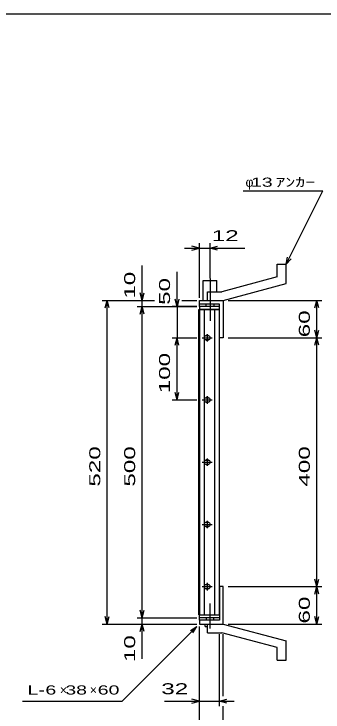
# Model space of a CAD drawing. Units: millimetres, scale not verified. Extents: x -1456 to 1389, y -1026 to 839.
# Drawn here: x -404 to 92, y -283 to 839 of the extents above; entities that cross this region are included whole.
import ezdxf
from ezdxf.enums import TextEntityAlignment as Align

# ---------------------------------------------------------------- set-up
doc = ezdxf.new("R2010")
doc.units = ezdxf.units.MM
doc.header["$LTSCALE"] = 8
doc.linetypes.add('LONG_DASHED_DOTTED', pattern=[15.25, 12, -1.5, 0.25, -1.5])
for name, color, linetype, lineweight in [('0_2', 150, 'Continuous', 25), ('16', 3, 'Continuous', 25), ('19', 6, 'Continuous', 25), ('22', 4, 'Continuous', 25)]:
    doc.layers.add(name, color=color, linetype=linetype, lineweight=lineweight)
doc.styles.add('ベクトル', font='')
doc.styles.get('ベクトル').set_extended_font_data('ベクトル')

msp = doc.modelspace()

# ---------------------------------------------------------------- linework, layer by layer
at = {"layer": '0_2'}
msp.add_line((-1379.2, 838.8), (1388.8, 838.8), dxfattribs=at)
at = {"layer": '16'}
for p, q in [((-106.7, -127), (-106.7, 364)), ((-106.7, 364), (-106, 364)), ((-74, 368.5), (-106, 368.5)), ((-106, 368.5), (-106, 364)), ((-106, 364), (-74, 364)), ((-106, 364), (-106, -127)), ((-74, 364), (-106, 364)), ((-98.5, 364), (-98.5, -127)), ((-81.5, -127), (-81.5, 364)), ((-74, 364), (-74, 368.5)), ((-74, -127), (-74, 364)), ((-101.5, 318.5), (-85.5, 318.5)), ((-91.5, 321.5), (-95.5, 321.5)), ((-95.5, 315.5), (-91.5, 315.5)), ((-93.5, 324.5), (-93.5, 312.5)), ((-93.5, 224.5), (-93.5, 212.5)), ((-101.5, 218.5), (-85.5, 218.5)), ((-91.5, 221.5), (-95.5, 221.5)), ((-95.5, 215.5), (-91.5, 215.5)), ((-93.5, 124.5), (-93.5, 112.5)), ((-101.5, 118.5), (-85.5, 118.5)), ((-91.5, 121.5), (-95.5, 121.5)), ((-95.5, 115.5), (-91.5, 115.5)), ((-93.5, 24.5), (-93.5, 12.5)), ((-101.5, 18.5), (-85.5, 18.5)), ((-91.5, 21.5), (-95.5, 21.5)), ((-95.5, 15.5), (-91.5, 15.5)), ((-91.5, -78.5), (-95.5, -78.5)), ((-93.5, -75.5), (-93.5, -87.5)), ((-101.5, -81.5), (-85.5, -81.5)), ((-95.5, -84.5), (-91.5, -84.5)), ((-106, -127), (-106.7, -127)), ((-106, -127), (-74, -127)), ((-106, -131.5), (-106, -127)), ((-106, -127), (-74, -127)), ((-74, -131.5), (-106, -131.5)), ((-74, -127), (-74, -131.5))]:
    msp.add_line(p, q, dxfattribs=at)
for centre, radius, start, end in [((-95.5, 318.5), 3, 90, 270), ((-93.5, 318.5), 4, 46.6, 133.4), ((-93.5, 318.5), 4, 226.6, 313.4), ((-91.5, 318.5), 3, 270, 90), ((-95.5, 218.5), 3, 90, 270), ((-93.5, 218.5), 4, 46.6, 133.4), ((-93.5, 218.5), 4, 226.6, 313.4), ((-91.5, 218.5), 3, 270, 90), ((-95.5, 118.5), 3, 90, 270), ((-93.5, 118.5), 4, 46.6, 133.4), ((-93.5, 118.5), 4, 226.6, 313.4), ((-91.5, 118.5), 3, 270, 90), ((-93.5, 18.5), 4, 46.6, 133.4), ((-95.5, 18.5), 3, 90, 270), ((-93.5, 18.5), 4, 226.6, 313.4), ((-91.5, 18.5), 3, 270, 90), ((-95.5, -81.5), 3, 90, 270), ((-93.5, -81.5), 4, 46.6, 133.4), ((-91.5, -81.5), 3, 270, 90), ((-93.5, -81.5), 4, 226.6, 313.4)]:
    msp.add_arc(centre, radius, start, end, dxfattribs=at)
at = {"layer": '19'}
for p, q in [((19, 436.5), (33, 436.5)), ((19, 416.5), (19, 436.5)), ((33, 405.5), (33, 436.5)), ((19, 416.5), (-70, 392.5)), ((-100, 378.5), (-100, 410.5)), ((-100, 410.5), (-78, 410.5)), ((-78, 392.5), (-78, 410.5)), ((-68, 378.5), (33, 405.5)), ((-93, 392.5), (-70, 392.5)), ((-93, 378.5), (-93, 392.5)), ((-106, 368.5), (-106, 378.5)), ((-106, 372.5), (-106, 378.5)), ((-106, 378.5), (-69, 378.5)), ((-74, 372.5), (-106, 372.5)), ((-95, 368.5), (-95, 372.5)), ((-93, 378.5), (-68, 378.5)), ((-83, 372.5), (-83, 368.5)), ((-74, 318.5), (-74, 372.5)), ((-69, 378.5), (-68, 377.5)), ((-68, 377.5), (-68, 318.5)), ((-68, 318.5), (-74, 318.5)), ((-68, -81.5), (-74, -81.5)), ((-74, -81.5), (-74, -135.5)), ((-68, -140.5), (-68, -81.5)), ((-106, -135.5), (-106, -125.5)), ((-95, -131.5), (-95, -135.5)), ((-83, -135.5), (-83, -131.5)), ((-106, -135.5), (-106, -141.5)), ((-74, -135.5), (-106, -135.5)), ((-106, -141.5), (-69, -141.5)), ((-97, -145.5), (-97, -141.5)), ((-97, -145.5), (-93, -145.5)), ((-93, -141.5), (-68, -141.5)), ((-93, -155.5), (-93, -141.5)), ((-69, -141.5), (-68, -140.5)), ((-68, -141.5), (33, -168.5)), ((-93, -155.5), (-70, -155.5)), ((19, -179.5), (-70, -155.5)), ((33, -199.5), (33, -168.5)), ((19, -199.5), (19, -179.5)), ((19, -199.5), (33, -199.5))]:
    msp.add_line(p, q, dxfattribs=at)
at = {"layer": '19', "linetype": 'LONG_DASHED_DOTTED'}
for p, q in [((-89, 413.5), (-89, 345.5)), ((-89, -148.5), (-89, -108.5))]:
    msp.add_line(p, q, dxfattribs=at)
at = {"layer": '22'}
for p, q in [((-36, 554.5), (92, 554.5)), ((33, 436.5), (92, 554.5)), ((-130, 462.5), (-106, 462.5)), ((-106, 462.5), (-118, 465.7)), ((-118, 459.3), (-106, 462.5)), ((-106, 382.5), (-106, 470.5)), ((-106, 462.5), (-89, 462.5)), ((-89, 414.5), (-89, 470.5)), ((-89, 462.5), (-77, 465.7)), ((-77, 459.3), (-89, 462.5)), ((-89, 462.5), (-33, 462.5)), ((33, 436.5), (35.4, 448.2)), ((33, 436.5), (41, 445.3)), ((-198, 378.5), (-198, 434.5)), ((-142, 368.5), (-142, 424.5)), ((-198, 378.5), (-201.2, 390.5)), ((-198, 378.5), (-194.8, 390.5)), ((-262, 378.5), (-178, 378.5)), ((-257.2, 366.5), (-254, 378.5)), ((-250.8, 366.5), (-254, 378.5)), ((-254, -141.5), (-254, 378.5)), ((-206, 378.5), (-178, 378.5)), ((-198, 368.5), (-198, 378.5)), ((-142, 368.5), (-145.2, 380.5)), ((-138.8, 380.5), (-142, 368.5)), ((-134, 378.5), (-110, 378.5)), ((-134, 378.5), (-110, 378.5)), ((-60, 378.5), (90.4, 378.5)), ((79.2, 366.5), (82.4, 378.5)), ((85.6, 366.5), (82.4, 378.5)), ((82.4, 318.5), (82.4, 378.5)), ((-206, 368.5), (-110, 368.5)), ((-201.2, 356.5), (-198, 368.5)), ((-194.8, 356.5), (-198, 368.5)), ((-198, -131.5), (-198, 368.5)), ((-110, 368.5), (-150, 368.5)), ((-142, 368.5), (-142, 318.5)), ((82.4, 318.5), (79.2, 330.5)), ((82.4, 318.5), (85.6, 330.5)), ((-150, 318.5), (-110, 318.5)), ((-145.2, 306.5), (-142, 318.5)), ((-138.8, 306.5), (-142, 318.5)), ((-142, 218.5), (-142, 318.5)), ((-60, 318.5), (90.4, 318.5)), ((79.2, 306.5), (82.4, 318.5)), ((85.6, 306.5), (82.4, 318.5)), ((82.4, -81.5), (82.4, 318.5)), ((-142, 218.5), (-145.2, 230.5)), ((-142, 218.5), (-138.8, 230.5)), ((-150, 218.5), (-110, 218.5)), ((82.4, -81.5), (79.2, -69.5)), ((82.4, -81.5), (85.6, -69.5)), ((-60, -81.5), (90.4, -81.5)), ((79.2, -93.5), (82.4, -81.5)), ((85.6, -93.5), (82.4, -81.5)), ((82.4, -141.5), (82.4, -81.5)), ((-198, -131.5), (-201.2, -119.5)), ((-198, -131.5), (-194.8, -119.5)), ((-254, -141.5), (-257.2, -129.5)), ((-254, -141.5), (-250.8, -129.5)), ((-206, -131.5), (-110, -131.5)), ((-198, -141.5), (-198, -131.5)), ((82.4, -141.5), (79.2, -129.5)), ((82.4, -141.5), (85.6, -129.5)), ((-262, -141.5), (-110, -141.5)), ((-230, -265.5), (-110, -145.5)), ((-206, -141.5), (-110, -141.5)), ((-201.2, -153.5), (-198, -141.5)), ((-194.8, -153.5), (-198, -141.5)), ((-198, -197.5), (-198, -141.5)), ((-120.4, -151.9), (-110, -145.5)), ((-116.4, -155.9), (-110, -145.5)), ((-106, -273.5), (-106, -145.5)), ((-106, -329.5), (-106, -145.5)), ((-60, -141.5), (90.4, -141.5)), ((-74, -273.5), (-74, -157.7)), ((-68, -257.5), (-68, -157.7)), ((-390, -265.5), (-230, -265.5)), ((-162, -265.5), (-106, -265.5)), ((-106, -265.5), (-118, -262.3)), ((-118, -268.7), (-106, -265.5)), ((-106, -265.5), (-74, -265.5)), ((-74, -265.5), (-62, -262.3)), ((-62, -268.7), (-74, -265.5)), ((-74, -265.5), (-50, -265.5)), ((-68, -329.5), (-68, -273.5))]:
    msp.add_line(p, q, dxfattribs=at)

# ---------------------------------------------------------------- texts
at = {"layer": '22', "color": 2, "style": 'ベクトル'}
for s, p in [('φ', (-32, 568.5)), ('×', (-330, -247.5)), ('×', (-282, -247.5))]:
    msp.add_text(s, height=14.7, dxfattribs=at).set_placement(p, align=Align.MIDDLE_LEFT)
for s, height, width, p in [(' 13 ', 14.66, 1.6, (-32, 568.5)), ('ｱﾝｶｰ', 14.66, 1.6, (16, 568.5)), (' 12 ', 17.6, 1.65, (-97, 482.5)), ('L-', 14.66, 1.6, (-382, -247.5)), (' 6 ', 14.66, 1.6, (-362, -247.5)), (' 38 ', 14.66, 1.6, (-330, -247.5)), (' 60 ', 14.66, 1.6, (-278, -247.5)), (' 32 ', 17.6, 1.65, (-178, -245.5))]:
    msp.add_text(s, height=height, dxfattribs=dict(at, width=width)).set_placement(p, align=Align.MIDDLE_LEFT)
at = {"layer": '22', "color": 2, "style": 'ベクトル', "width": 1.65}
for s, p in [(' 10 ', (-218, 370.5)), (' 50 ', (-162, 360.5)), (' 60 ', (62.4, 308.5)), (' 100 ', (-162, 218.5)), (' 520 ', (-274, 68.5)), (' 500 ', (-218, 68.5)), (' 400 ', (62.4, 68.5)), (' 60 ', (62.4, -151.5)), (' 10 ', (-218, -213.5))]:
    msp.add_text(s, height=17.6, rotation=90, dxfattribs=at).set_placement(p, align=Align.MIDDLE_LEFT)

doc.saveas('drawing.dxf')
